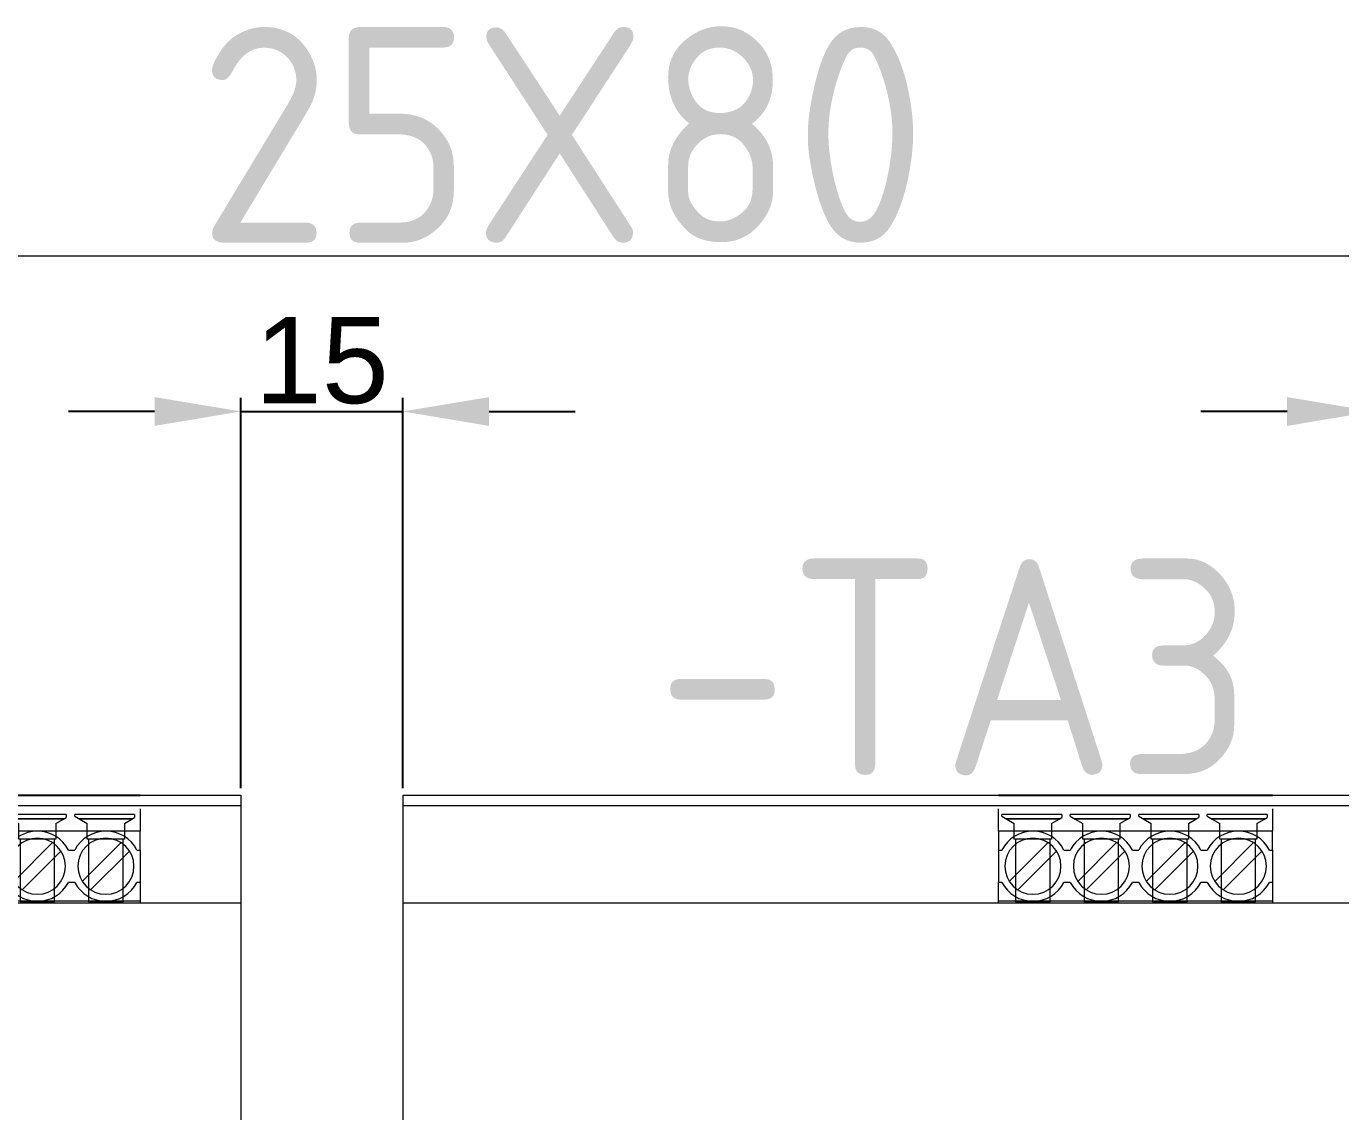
# Model space of a CAD drawing. Header units: millimetres. Extents: x 4134 to 7422, y 1400 to 3585.
# Drawn here: x 4601.2 to 4723.1, y 3301.4 to 3402.1 of the extents above; entities that cross this region are included whole.
import ezdxf
from ezdxf.enums import TextEntityAlignment as Align

# ---------------------------------------------------------------- set-up
doc = ezdxf.new("R2010")
doc.units = ezdxf.units.MM
doc.layers.add('000-PI-Oprema', color=30, linetype='Continuous', lineweight=5)
doc.layers.add('000-SI-Oprema', color=30, linetype='Continuous', lineweight=0)
doc.layers.add('000-PI_TEXT', color=7, linetype='Continuous')
doc.layers.add('002-PI-Kabelska kanalica', color=150, linetype='Continuous')
doc.styles.add('PI0', font='isocpeur.ttf', dxfattribs={"width": 0.9})
doc.styles.get("Standard").update_dxf_attribs({"font": 'arial.ttf'})
doc.dimstyles.new('ISO-25-lb', dxfattribs={"dimtxt": 8, "dimasz": 8, "dimexe": 1.25, "dimexo": 0.625, "dimtad": 1, "dimtxsty": 'Standard', "dimcen": 5, "dimadec": 0, "dimazin": 0, "dimtfac": 1, "dimtmove": 0, "dimatfit": 3, "dimfxl": 1, "dimarcsym": 0})

# ---------------------------------------------------------------- blocks, each defined once
blk = doc.blocks.new('*D632')
at = {"color": 0, "linetype": 'ByBlock', "lineweight": -2, "ltscale": 0.25, "transparency": 16777216}
for p, q in [((4621.13, 3331.4), (4621.13, 3367.59)), ((4636.13, 3331.4), (4636.13, 3367.59)), ((4613.13, 3366.34), (4605.13, 3366.34)), ((4621.13, 3366.34), (4636.13, 3366.34)), ((4644.13, 3366.34), (4652.13, 3366.34))]:
    blk.add_line(p, q, dxfattribs=at)
at = {"color": 0, "linetype": 'ByBlock', "ltscale": 0.25, "transparency": 16777216}
for points in [[(4613.13, 3367.67), (4613.13, 3365), (4621.13, 3366.34)], [(4644.13, 3367.67), (4644.13, 3365), (4636.13, 3366.34)]]:
    blk.add_solid(points, dxfattribs=at)
at = {"layer": 'Defpoints', "color": 0, "linetype": 'ByBlock', "ltscale": 0.25, "transparency": 16777216}
for p in [(4636.13, 3366.34), (4621.13, 3330.78), (4636.13, 3330.78)]:
    blk.add_point(p, dxfattribs=at)
at = {"color": 0, "linetype": 'ByBlock', "lineweight": 0, "ltscale": 0.25, "transparency": 16777216, "insert": (4628.63, 3371.05), "char_height": 8, "attachment_point": 5}
blk.add_mtext('15', dxfattribs=at)
blk = doc.blocks.new('*D633')
at = {"color": 0, "linetype": 'ByBlock', "lineweight": -2, "ltscale": 0.25, "transparency": 16777216}
for p, q in [((4726.13, 3331.4), (4726.13, 3367.59)), ((4731.13, 3331.4), (4731.13, 3367.59)), ((4718.13, 3366.34), (4710.13, 3366.34)), ((4726.13, 3366.34), (4731.13, 3366.34)), ((4739.13, 3366.34), (4753.68, 3366.34))]:
    blk.add_line(p, q, dxfattribs=at)
at = {"color": 0, "linetype": 'ByBlock', "ltscale": 0.25, "transparency": 16777216}
for points in [[(4718.13, 3367.67), (4718.13, 3365), (4726.13, 3366.34)], [(4739.13, 3367.67), (4739.13, 3365), (4731.13, 3366.34)]]:
    blk.add_solid(points, dxfattribs=at)
at = {"layer": 'Defpoints', "color": 0, "linetype": 'ByBlock', "ltscale": 0.25, "transparency": 16777216}
for p in [(4731.13, 3366.34), (4726.13, 3330.78), (4731.13, 3330.78)]:
    blk.add_point(p, dxfattribs=at)
at = {"color": 0, "linetype": 'ByBlock', "lineweight": 0, "ltscale": 0.25, "transparency": 16777216, "insert": (4750.41, 3371.03), "char_height": 8, "attachment_point": 5}
blk.add_mtext('5', dxfattribs=at)
blk = doc.blocks.new('PXC.2866776')
at = {"layer": '000-PI-Oprema', "color": 0, "linetype": 'ByBlock', "lineweight": 0}
for p, q in [((47937.91, 24983.75), (47937.91, 24973.75)), ((47937.91, 24983.75), (47937.91, 24983.75)), ((47937.91, 24983.75), (47993.16, 24983.75)), ((47937.91, 24982.75), (47937.91, 24982.75)), ((48027.91, 24982.75), (47937.91, 24982.75)), ((47940.41, 24983.75), (47940.41, 24983.75)), ((47940.41, 24983.75), (47940.41, 24983.75)), ((47940.41, 24983.75), (47940.41, 24983.75)), ((47940.41, 24983.75), (47940.41, 24983.75)), ((47940.41, 24983.75), (47940.41, 24983.75)), ((47940.41, 24983.75), (47940.41, 24983.75)), ((47940.41, 24983.75), (47940.41, 24983.75)), ((47940.41, 24983.75), (47940.41, 24983.75)), ((47940.41, 24983.75), (47940.41, 24983.75)), ((47940.41, 24983.75), (47940.41, 24983.75)), ((47940.41, 24983.75), (47940.41, 24983.75)), ((47940.41, 24983.75), (47940.41, 24983.75)), ((47940.41, 24983.75), (47940.41, 24983.75)), ((47940.41, 24983.75), (47940.41, 24983.75)), ((47990.65, 24983.75), (47990.65, 24983.75)), ((47990.65, 24983.75), (47990.65, 24983.75)), ((47993.16, 24983.75), (47993.16, 24983.75)), ((48018.56, 24983.75), (47993.16, 24983.75)), ((47993.16, 24983.72), (47993.16, 24983.72)), ((47993.16, 24983.72), (48018.56, 24983.72)), ((47993.46, 24983.72), (47993.46, 24983.72)), ((47999.01, 24983.72), (47999.01, 24983.72)), ((47999.81, 24983.72), (47999.81, 24983.72)), ((48005.36, 24983.72), (48005.36, 24983.72)), ((48006.16, 24983.72), (48006.16, 24983.72)), ((48011.71, 24983.72), (48011.71, 24983.72)), ((48012.51, 24983.72), (48012.51, 24983.72)), ((48018.06, 24983.72), (48018.06, 24983.72)), ((48018.56, 24983.75), (48027.91, 24983.75)), ((48018.56, 24983.75), (48018.56, 24983.75)), ((48018.56, 24983.72), (48018.56, 24983.72)), ((48025.41, 24983.75), (48025.41, 24983.75)), ((48025.41, 24983.75), (48025.41, 24983.75)), ((48025.41, 24983.75), (48025.41, 24983.75)), ((48025.41, 24983.75), (48025.41, 24983.75)), ((48025.41, 24983.75), (48025.41, 24983.75)), ((48025.41, 24983.75), (48025.41, 24983.75)), ((48025.41, 24983.75), (48025.41, 24983.75)), ((48025.41, 24983.75), (48025.41, 24983.75)), ((48025.41, 24983.75), (48025.41, 24983.75)), ((48025.41, 24983.75), (48025.41, 24983.75)), ((48025.41, 24983.75), (48025.41, 24983.75)), ((48025.41, 24983.75), (48025.41, 24983.75)), ((48027.91, 24983.75), (48027.91, 24983.75)), ((48027.91, 24983.75), (48027.91, 24973.75)), ((48027.91, 24982.75), (48027.91, 24982.75)), ((47993.16, 24980.41), (47993.16, 24982.48)), ((47993.46, 24981.79), (47993.46, 24981.96)), ((47999.01, 24981.96), (47993.46, 24981.96)), ((47993.46, 24981.79), (47993.46, 24981.79)), ((47993.46, 24981.79), (47993.92, 24981.52)), ((47998.81, 24981.55), (47993.87, 24981.55)), ((47993.92, 24981.52), (47994.61, 24981.12)), ((47998.76, 24981.52), (47993.92, 24981.52)), ((47998.06, 24981.12), (47998.76, 24981.52)), ((47998.76, 24981.52), (47999.01, 24981.67)), ((47999.01, 24981.96), (47999.01, 24981.67)), ((47999.01, 24981.67), (47999.01, 24981.67)), ((47999.81, 24981.79), (47999.81, 24981.96)), ((48005.36, 24981.96), (47999.81, 24981.96)), ((47999.81, 24981.79), (47999.81, 24981.79)), ((47999.81, 24981.79), (48000.27, 24981.52)), ((48005.16, 24981.55), (48000.22, 24981.55)), ((48000.27, 24981.52), (48000.96, 24981.12)), ((48005.11, 24981.52), (48000.27, 24981.52)), ((48004.41, 24981.12), (48005.11, 24981.52)), ((48005.11, 24981.52), (48005.36, 24981.67)), ((48005.36, 24981.96), (48005.36, 24981.67)), ((48005.36, 24981.67), (48005.36, 24981.67)), ((48006.16, 24981.79), (48006.16, 24981.96)), ((48011.71, 24981.96), (48006.16, 24981.96)), ((48006.16, 24981.79), (48006.16, 24981.79)), ((48006.16, 24981.79), (48006.62, 24981.52)), ((48011.51, 24981.55), (48006.57, 24981.55)), ((48006.62, 24981.52), (48007.31, 24981.12)), ((48011.46, 24981.52), (48006.62, 24981.52)), ((48010.76, 24981.12), (48011.46, 24981.52)), ((48011.46, 24981.52), (48011.71, 24981.67)), ((48011.71, 24981.96), (48011.71, 24981.67)), ((48011.71, 24981.67), (48011.71, 24981.67)), ((48012.51, 24981.79), (48012.51, 24981.96)), ((48018.06, 24981.96), (48012.51, 24981.96)), ((48012.51, 24981.79), (48012.51, 24981.79)), ((48012.51, 24981.79), (48012.97, 24981.52)), ((48017.86, 24981.55), (48012.92, 24981.55)), ((48012.97, 24981.52), (48013.66, 24981.12)), ((48017.81, 24981.52), (48012.97, 24981.52)), ((48017.11, 24981.12), (48017.81, 24981.52)), ((48017.81, 24981.52), (48018.06, 24981.67)), ((48018.06, 24981.96), (48018.06, 24981.67)), ((48018.06, 24981.67), (48018.06, 24981.67)), ((48018.56, 24982.48), (48018.56, 24980.41)), ((48018.56, 24980.41), (47993.16, 24980.41)), ((47993.16, 24980.41), (47993.16, 24978.65)), ((47994.61, 24981.12), (47994.61, 24981.12)), ((47994.61, 24979.65), (47994.61, 24981.12)), ((47998.06, 24981.12), (47998.06, 24979.65)), ((47998.06, 24981.12), (47998.06, 24981.12)), ((48000.96, 24979.65), (48000.96, 24981.12)), ((48000.96, 24981.12), (48000.96, 24981.12)), ((48004.41, 24981.12), (48004.41, 24981.12)), ((48004.41, 24981.12), (48004.41, 24979.65)), ((48007.31, 24979.65), (48007.31, 24981.12)), ((48007.31, 24981.12), (48007.31, 24981.12)), ((48010.76, 24981.12), (48010.76, 24981.12)), ((48010.76, 24981.12), (48010.76, 24979.65)), ((48013.66, 24979.65), (48013.66, 24981.12)), ((48013.66, 24981.12), (48013.66, 24981.12)), ((48017.11, 24981.12), (48017.11, 24981.12)), ((48017.11, 24981.12), (48017.11, 24979.65)), ((48018.56, 24978.65), (48018.56, 24980.41)), ((47994.15, 24975.74), (47997.75, 24979.34)), ((47994.61, 24979.65), (47994.61, 24979.65)), ((47998.06, 24979.65), (47994.61, 24979.65)), ((47994.74, 24979.65), (47994.74, 24973.85)), ((47994.74, 24979.65), (47994.74, 24979.65)), ((47997.75, 24979.34), (47997.75, 24979.34)), ((47997.94, 24973.85), (47997.94, 24979.65)), ((47997.94, 24979.65), (47997.94, 24979.65)), ((47998.06, 24979.65), (47998.06, 24979.65)), ((48000.5, 24975.74), (48004.1, 24979.34)), ((48004.41, 24979.65), (48000.96, 24979.65)), ((48000.96, 24979.65), (48000.96, 24979.65)), ((48001.09, 24979.65), (48001.09, 24979.65)), ((48001.09, 24979.65), (48001.09, 24973.85)), ((48004.1, 24979.34), (48004.1, 24979.34)), ((48004.29, 24979.65), (48004.29, 24979.65)), ((48004.29, 24973.85), (48004.29, 24979.65)), ((48004.41, 24979.65), (48004.41, 24979.65)), ((48006.85, 24975.74), (48010.45, 24979.34)), ((48010.76, 24979.65), (48007.31, 24979.65)), ((48007.31, 24979.65), (48007.31, 24979.65)), ((48007.44, 24979.65), (48007.44, 24979.65)), ((48007.44, 24979.65), (48007.44, 24973.85)), ((48010.45, 24979.34), (48010.45, 24979.34)), ((48010.64, 24979.65), (48010.64, 24979.65)), ((48010.64, 24973.85), (48010.64, 24979.65)), ((48010.76, 24979.65), (48010.76, 24979.65)), ((48013.2, 24975.74), (48016.8, 24979.34)), ((48017.11, 24979.65), (48013.66, 24979.65)), ((48013.66, 24979.65), (48013.66, 24979.65)), ((48013.79, 24979.65), (48013.79, 24979.65)), ((48013.79, 24979.65), (48013.79, 24973.85)), ((48016.8, 24979.34), (48016.8, 24979.34)), ((48016.99, 24979.65), (48016.99, 24979.65)), ((48016.99, 24973.85), (48016.99, 24979.65)), ((48017.11, 24979.65), (48017.11, 24979.65)), ((47993.16, 24978.65), (47993.16, 24975.65)), ((47993.16, 24978.65), (47993.16, 24978.65)), ((47993.16, 24978.65), (47993.46, 24978.65)), ((47993.46, 24978.65), (47993.46, 24978.65)), ((47998.52, 24978.56), (47994.93, 24974.97)), ((47998.52, 24978.56), (47998.52, 24978.56)), ((47999.22, 24978.65), (47999.22, 24978.65)), ((47999.22, 24978.65), (47999.81, 24978.65)), ((47999.81, 24978.65), (47999.81, 24978.65)), ((48004.87, 24978.56), (48001.28, 24974.97)), ((48004.87, 24978.56), (48004.87, 24978.56)), ((48005.57, 24978.65), (48005.57, 24978.65)), ((48005.57, 24978.65), (48006.16, 24978.65)), ((48006.16, 24978.65), (48006.16, 24978.65)), ((48011.22, 24978.56), (48007.63, 24974.97)), ((48011.22, 24978.56), (48011.22, 24978.56)), ((48011.92, 24978.65), (48012.51, 24978.65)), ((48011.92, 24978.65), (48011.92, 24978.65)), ((48012.51, 24978.65), (48012.51, 24978.65)), ((48017.57, 24978.56), (48013.98, 24974.97)), ((48017.57, 24978.56), (48017.57, 24978.56)), ((48018.27, 24978.65), (48018.56, 24978.65)), ((48018.27, 24978.65), (48018.27, 24978.65)), ((48018.56, 24978.65), (48018.56, 24975.65)), ((48018.56, 24978.65), (48018.56, 24978.65)), ((47993.74, 24977.15), (47993.74, 24977.15)), ((47998.94, 24977.15), (47998.94, 24977.15)), ((48000.09, 24977.15), (48000.09, 24977.15)), ((48005.29, 24977.15), (48005.29, 24977.15)), ((48006.44, 24977.15), (48006.44, 24977.15)), ((48011.64, 24977.15), (48011.64, 24977.15)), ((48012.79, 24977.15), (48012.79, 24977.15)), ((48017.99, 24977.15), (48017.99, 24977.15)), ((47993.16, 24975.65), (47993.16, 24975.65)), ((47993.16, 24973.9), (47993.16, 24975.65)), ((47993.46, 24975.65), (47993.16, 24975.65)), ((47993.46, 24975.65), (47993.46, 24975.65)), ((47994.15, 24975.74), (47994.15, 24975.74)), ((47999.22, 24975.65), (47999.22, 24975.65)), ((47999.81, 24975.65), (47999.22, 24975.65)), ((47999.81, 24975.65), (47999.81, 24975.65)), ((48000.5, 24975.74), (48000.5, 24975.74)), ((48005.57, 24975.65), (48005.57, 24975.65)), ((48006.16, 24975.65), (48005.57, 24975.65)), ((48006.16, 24975.65), (48006.16, 24975.65)), ((48006.85, 24975.74), (48006.85, 24975.74)), ((48011.92, 24975.65), (48011.92, 24975.65)), ((48012.51, 24975.65), (48011.92, 24975.65)), ((48012.51, 24975.65), (48012.51, 24975.65)), ((48013.2, 24975.74), (48013.2, 24975.74)), ((48018.27, 24975.65), (48018.27, 24975.65)), ((48018.56, 24975.65), (48018.27, 24975.65)), ((48018.56, 24975.65), (48018.56, 24975.65)), ((48018.56, 24975.65), (48018.56, 24973.9)), ((47994.93, 24974.97), (47994.93, 24974.97)), ((48001.28, 24974.97), (48001.28, 24974.97)), ((48007.63, 24974.97), (48007.63, 24974.97)), ((48013.98, 24974.97), (48013.98, 24974.97)), ((47937.91, 24973.75), (47937.91, 24973.75)), ((47937.91, 24973.75), (48027.91, 24973.75)), ((47940.41, 24973.75), (47940.41, 24973.75)), ((47946.41, 24973.75), (47946.41, 24973.75)), ((47947.41, 24973.75), (47947.41, 24973.75)), ((47953.41, 24973.75), (47953.41, 24973.75)), ((47954.41, 24973.75), (47954.41, 24973.75)), ((47960.41, 24973.75), (47960.41, 24973.75)), ((47961.41, 24973.75), (47961.41, 24973.75)), ((47967.41, 24973.75), (47967.41, 24973.75)), ((47968.41, 24973.75), (47968.41, 24973.75)), ((47974.41, 24973.75), (47974.41, 24973.75)), ((47975.41, 24973.75), (47975.41, 24973.75)), ((47981.41, 24973.75), (47981.41, 24973.75)), ((47982.41, 24973.75), (47982.41, 24973.75)), ((47988.41, 24973.75), (47988.41, 24973.75)), ((47993.16, 24973.75), (47993.16, 24973.9)), ((47996.34, 24973.9), (47993.16, 24973.9)), ((47993.16, 24973.75), (47993.16, 24973.75)), ((47994.74, 24973.85), (47994.74, 24973.85)), ((47994.74, 24973.85), (47997.94, 24973.85)), ((48002.69, 24973.9), (47996.34, 24973.9)), ((47997.94, 24973.85), (47997.94, 24973.85)), ((48001.09, 24973.85), (48001.09, 24973.85)), ((48001.09, 24973.85), (48004.29, 24973.85)), ((48009.04, 24973.9), (48002.69, 24973.9)), ((48004.29, 24973.85), (48004.29, 24973.85)), ((48007.44, 24973.85), (48007.44, 24973.85)), ((48007.44, 24973.85), (48010.64, 24973.85)), ((48015.39, 24973.9), (48009.04, 24973.9)), ((48010.64, 24973.85), (48010.64, 24973.85)), ((48013.79, 24973.85), (48013.79, 24973.85)), ((48013.79, 24973.85), (48016.99, 24973.85)), ((48018.56, 24973.9), (48015.39, 24973.9)), ((48016.99, 24973.85), (48016.99, 24973.85)), ((48018.56, 24973.9), (48018.56, 24973.75)), ((48018.56, 24973.75), (48018.56, 24973.75)), ((48027.91, 24973.75), (48027.91, 24973.75)), ((48027.91, 24973.75), (48027.91, 24869.75))]:
    blk.add_line(p, q, dxfattribs=at)
for centre, radius, start, end in [((47996.34, 24977.15), 3.25, 90, 152.5136), ((47996.34, 24977.15), 3.25, 27.4864, 90), ((48002.69, 24977.15), 3.25, 90, 152.5136), ((48002.69, 24977.15), 3.25, 27.4864, 90), ((48009.04, 24977.15), 3.25, 90, 152.5136), ((48009.04, 24977.15), 3.25, 27.4864, 90), ((48015.39, 24977.15), 3.25, 90, 152.5136), ((48015.39, 24977.15), 3.25, 27.4864, 90), ((47996.34, 24977.15), 2.6, 0, 180), ((48002.69, 24977.15), 2.6, 0, 180), ((48009.04, 24977.15), 2.6, 0, 180), ((48015.39, 24977.15), 2.6, 0, 180), ((47996.34, 24977.15), 2.6, 180, 0), ((48002.69, 24977.15), 2.6, 180, 0), ((48009.04, 24977.15), 2.6, 180, 0), ((48015.39, 24977.15), 2.6, 180, 0), ((47996.34, 24977.15), 3.25, 207.4864, 270), ((47996.34, 24977.15), 3.25, 270, 332.5136), ((48002.69, 24977.15), 3.25, 207.4864, 270), ((48002.69, 24977.15), 3.25, 270, 332.5136), ((48009.04, 24977.15), 3.25, 207.4864, 270), ((48009.04, 24977.15), 3.25, 270, 332.5136), ((48015.39, 24977.15), 3.25, 207.4864, 270), ((48015.39, 24977.15), 3.25, 270, 332.5136)]:
    blk.add_arc(centre, radius, start, end, dxfattribs=at)
at = {"layer": '000-SI-Oprema', "color": 0, "linetype": 'ByBlock', "lineweight": 0}
for p, q in [((47937.91, 24983.75), (47937.91, 24983.75)), ((47937.91, 24983.75), (47937.91, 24973.75)), ((47937.91, 24983.75), (47937.91, 24983.75)), ((47937.91, 24983.75), (47937.91, 24983.75)), ((47937.91, 24983.75), (48027.91, 24983.75)), ((47937.91, 24983.75), (47937.91, 24983.75)), ((47937.91, 24982.75), (47937.91, 24982.75)), ((47937.91, 24982.75), (47937.91, 24982.75)), ((48027.91, 24982.75), (47937.91, 24982.75)), ((48025.41, 24983.75), (48025.41, 24983.75)), ((48025.41, 24983.75), (48025.41, 24983.75)), ((48025.41, 24983.75), (48025.41, 24983.75)), ((48025.41, 24983.75), (48025.41, 24983.75)), ((48025.41, 24983.75), (48025.41, 24983.75)), ((48025.41, 24983.75), (48025.41, 24983.75)), ((48025.41, 24983.75), (48025.41, 24983.75)), ((48025.41, 24983.75), (48025.41, 24983.75)), ((48025.41, 24983.75), (48025.41, 24983.75)), ((48025.41, 24983.75), (48025.41, 24983.75)), ((48025.41, 24983.75), (48025.41, 24983.75)), ((48025.41, 24983.75), (48025.41, 24983.75)), ((48025.41, 24983.75), (48025.41, 24983.75)), ((48025.41, 24983.75), (48025.41, 24983.75)), ((48025.41, 24983.75), (48025.41, 24983.75)), ((48025.41, 24983.75), (48025.41, 24983.75)), ((48025.41, 24983.75), (48025.41, 24983.75)), ((48025.41, 24983.75), (48025.41, 24983.75)), ((48025.41, 24983.75), (48025.41, 24983.75)), ((48025.41, 24983.75), (48025.41, 24983.75)), ((48025.41, 24983.75), (48025.41, 24983.75)), ((48025.41, 24983.75), (48025.41, 24983.75)), ((48027.91, 24983.75), (48027.91, 24983.75)), ((48027.91, 24983.75), (48027.91, 24973.75)), ((48027.91, 24982.75), (48027.91, 24982.75)), ((48027.91, 24982.75), (48027.91, 24982.75)), ((47993.16, 24980.41), (47993.16, 24982.48)), ((47993.46, 24981.79), (47993.46, 24981.96)), ((47999.01, 24981.96), (47993.46, 24981.96)), ((47993.46, 24981.79), (47993.46, 24981.79)), ((47993.46, 24981.79), (47993.92, 24981.52)), ((47998.81, 24981.55), (47993.87, 24981.55)), ((47993.92, 24981.52), (47994.61, 24981.12)), ((47998.76, 24981.52), (47993.92, 24981.52)), ((47998.06, 24981.12), (47998.76, 24981.52)), ((47998.76, 24981.52), (47999.01, 24981.67)), ((47999.01, 24981.96), (47999.01, 24981.67)), ((47999.01, 24981.67), (47999.01, 24981.67)), ((47999.81, 24981.79), (47999.81, 24981.96)), ((48005.36, 24981.96), (47999.81, 24981.96)), ((47999.81, 24981.79), (47999.81, 24981.79)), ((47999.81, 24981.79), (48000.27, 24981.52)), ((48005.16, 24981.55), (48000.22, 24981.55)), ((48000.27, 24981.52), (48000.96, 24981.12)), ((48005.11, 24981.52), (48000.27, 24981.52)), ((48004.41, 24981.12), (48005.11, 24981.52)), ((48005.11, 24981.52), (48005.36, 24981.67)), ((48005.36, 24981.96), (48005.36, 24981.67)), ((48005.36, 24981.67), (48005.36, 24981.67)), ((48006.16, 24981.79), (48006.16, 24981.96)), ((48011.71, 24981.96), (48006.16, 24981.96)), ((48006.16, 24981.79), (48006.16, 24981.79)), ((48006.16, 24981.79), (48006.62, 24981.52)), ((48011.51, 24981.55), (48006.57, 24981.55)), ((48006.62, 24981.52), (48007.31, 24981.12)), ((48011.46, 24981.52), (48006.62, 24981.52)), ((48010.76, 24981.12), (48011.46, 24981.52)), ((48011.46, 24981.52), (48011.71, 24981.67)), ((48011.71, 24981.96), (48011.71, 24981.67)), ((48011.71, 24981.67), (48011.71, 24981.67)), ((48012.51, 24981.79), (48012.51, 24981.96)), ((48018.06, 24981.96), (48012.51, 24981.96)), ((48012.51, 24981.79), (48012.51, 24981.79)), ((48012.51, 24981.79), (48012.97, 24981.52)), ((48017.86, 24981.55), (48012.92, 24981.55)), ((48012.97, 24981.52), (48013.66, 24981.12)), ((48017.81, 24981.52), (48012.97, 24981.52)), ((48017.11, 24981.12), (48017.81, 24981.52)), ((48017.81, 24981.52), (48018.06, 24981.67)), ((48018.06, 24981.96), (48018.06, 24981.67)), ((48018.06, 24981.67), (48018.06, 24981.67)), ((48018.56, 24982.48), (48018.56, 24980.41)), ((48018.56, 24980.41), (47993.16, 24980.41)), ((47993.16, 24980.41), (47993.16, 24978.65)), ((47994.61, 24981.12), (47994.61, 24981.12)), ((47994.61, 24979.65), (47994.61, 24981.12)), ((47998.06, 24981.12), (47998.06, 24979.65)), ((47998.06, 24981.12), (47998.06, 24981.12)), ((48000.96, 24979.65), (48000.96, 24981.12)), ((48000.96, 24981.12), (48000.96, 24981.12)), ((48004.41, 24981.12), (48004.41, 24981.12)), ((48004.41, 24981.12), (48004.41, 24979.65)), ((48007.31, 24979.65), (48007.31, 24981.12)), ((48007.31, 24981.12), (48007.31, 24981.12)), ((48010.76, 24981.12), (48010.76, 24981.12)), ((48010.76, 24981.12), (48010.76, 24979.65)), ((48013.66, 24979.65), (48013.66, 24981.12)), ((48013.66, 24981.12), (48013.66, 24981.12)), ((48017.11, 24981.12), (48017.11, 24981.12)), ((48017.11, 24981.12), (48017.11, 24979.65)), ((48018.56, 24978.65), (48018.56, 24980.41)), ((47994.15, 24975.74), (47997.75, 24979.34)), ((47994.61, 24979.65), (47994.61, 24979.65)), ((47998.06, 24979.65), (47994.61, 24979.65)), ((47994.74, 24979.65), (47994.74, 24973.85)), ((47994.74, 24979.65), (47994.74, 24979.65)), ((47997.75, 24979.34), (47997.75, 24979.34)), ((47997.94, 24973.85), (47997.94, 24979.65)), ((47997.94, 24979.65), (47997.94, 24979.65)), ((47998.06, 24979.65), (47998.06, 24979.65)), ((48000.5, 24975.74), (48004.1, 24979.34)), ((48004.41, 24979.65), (48000.96, 24979.65)), ((48000.96, 24979.65), (48000.96, 24979.65)), ((48001.09, 24979.65), (48001.09, 24979.65)), ((48001.09, 24979.65), (48001.09, 24973.85)), ((48004.1, 24979.34), (48004.1, 24979.34)), ((48004.29, 24979.65), (48004.29, 24979.65)), ((48004.29, 24973.85), (48004.29, 24979.65)), ((48004.41, 24979.65), (48004.41, 24979.65)), ((48006.85, 24975.74), (48010.45, 24979.34)), ((48010.76, 24979.65), (48007.31, 24979.65)), ((48007.31, 24979.65), (48007.31, 24979.65)), ((48007.44, 24979.65), (48007.44, 24979.65)), ((48007.44, 24979.65), (48007.44, 24973.85)), ((48010.45, 24979.34), (48010.45, 24979.34)), ((48010.64, 24979.65), (48010.64, 24979.65)), ((48010.64, 24973.85), (48010.64, 24979.65)), ((48010.76, 24979.65), (48010.76, 24979.65)), ((48013.2, 24975.74), (48016.8, 24979.34)), ((48017.11, 24979.65), (48013.66, 24979.65)), ((48013.66, 24979.65), (48013.66, 24979.65)), ((48013.79, 24979.65), (48013.79, 24979.65)), ((48013.79, 24979.65), (48013.79, 24973.85)), ((48016.8, 24979.34), (48016.8, 24979.34)), ((48016.99, 24979.65), (48016.99, 24979.65)), ((48016.99, 24973.85), (48016.99, 24979.65)), ((48017.11, 24979.65), (48017.11, 24979.65)), ((47993.16, 24978.65), (47993.16, 24975.65)), ((47993.16, 24978.65), (47993.16, 24978.65)), ((47993.16, 24978.65), (47993.46, 24978.65)), ((47993.46, 24978.65), (47993.46, 24978.65)), ((47998.52, 24978.56), (47994.93, 24974.97)), ((47998.52, 24978.56), (47998.52, 24978.56)), ((47999.22, 24978.65), (47999.22, 24978.65)), ((47999.22, 24978.65), (47999.81, 24978.65)), ((47999.81, 24978.65), (47999.81, 24978.65)), ((48004.87, 24978.56), (48001.28, 24974.97)), ((48004.87, 24978.56), (48004.87, 24978.56)), ((48005.57, 24978.65), (48005.57, 24978.65)), ((48005.57, 24978.65), (48006.16, 24978.65)), ((48006.16, 24978.65), (48006.16, 24978.65)), ((48011.22, 24978.56), (48007.63, 24974.97)), ((48011.22, 24978.56), (48011.22, 24978.56)), ((48011.92, 24978.65), (48012.51, 24978.65)), ((48011.92, 24978.65), (48011.92, 24978.65)), ((48012.51, 24978.65), (48012.51, 24978.65)), ((48017.57, 24978.56), (48013.98, 24974.97)), ((48017.57, 24978.56), (48017.57, 24978.56)), ((48018.27, 24978.65), (48018.56, 24978.65)), ((48018.27, 24978.65), (48018.27, 24978.65)), ((48018.56, 24978.65), (48018.56, 24975.65)), ((48018.56, 24978.65), (48018.56, 24978.65)), ((47993.74, 24977.15), (47993.74, 24977.15)), ((47998.94, 24977.15), (47998.94, 24977.15)), ((48000.09, 24977.15), (48000.09, 24977.15)), ((48005.29, 24977.15), (48005.29, 24977.15)), ((48006.44, 24977.15), (48006.44, 24977.15)), ((48011.64, 24977.15), (48011.64, 24977.15)), ((48012.79, 24977.15), (48012.79, 24977.15)), ((48017.99, 24977.15), (48017.99, 24977.15)), ((47993.16, 24975.65), (47993.16, 24975.65)), ((47993.16, 24973.9), (47993.16, 24975.65)), ((47993.46, 24975.65), (47993.16, 24975.65)), ((47993.46, 24975.65), (47993.46, 24975.65)), ((47994.15, 24975.74), (47994.15, 24975.74)), ((47999.22, 24975.65), (47999.22, 24975.65)), ((47999.81, 24975.65), (47999.22, 24975.65)), ((47999.81, 24975.65), (47999.81, 24975.65)), ((48000.5, 24975.74), (48000.5, 24975.74)), ((48005.57, 24975.65), (48005.57, 24975.65)), ((48006.16, 24975.65), (48005.57, 24975.65)), ((48006.16, 24975.65), (48006.16, 24975.65)), ((48006.85, 24975.74), (48006.85, 24975.74)), ((48011.92, 24975.65), (48011.92, 24975.65)), ((48012.51, 24975.65), (48011.92, 24975.65)), ((48012.51, 24975.65), (48012.51, 24975.65)), ((48013.2, 24975.74), (48013.2, 24975.74)), ((48018.27, 24975.65), (48018.27, 24975.65)), ((48018.56, 24975.65), (48018.27, 24975.65)), ((48018.56, 24975.65), (48018.56, 24975.65)), ((48018.56, 24975.65), (48018.56, 24973.9)), ((47994.93, 24974.97), (47994.93, 24974.97)), ((48001.28, 24974.97), (48001.28, 24974.97)), ((48007.63, 24974.97), (48007.63, 24974.97)), ((48013.98, 24974.97), (48013.98, 24974.97)), ((47937.91, 24973.75), (47937.91, 24973.75)), ((47937.91, 24973.75), (47937.91, 24973.75)), ((47937.91, 24973.75), (48027.91, 24973.75)), ((47937.91, 24973.75), (47937.91, 24869.75)), ((47940.41, 24973.75), (47940.41, 24973.75)), ((47946.41, 24973.75), (47946.41, 24973.75)), ((47947.41, 24973.75), (47947.41, 24973.75)), ((47953.41, 24973.75), (47953.41, 24973.75)), ((47954.41, 24973.75), (47954.41, 24973.75)), ((47960.41, 24973.75), (47960.41, 24973.75)), ((47961.41, 24973.75), (47961.41, 24973.75)), ((47967.41, 24973.75), (47967.41, 24973.75)), ((47968.41, 24973.75), (47968.41, 24973.75)), ((47974.41, 24973.75), (47974.41, 24973.75)), ((47975.41, 24973.75), (47975.41, 24973.75)), ((47981.41, 24973.75), (47981.41, 24973.75)), ((47982.41, 24973.75), (47982.41, 24973.75)), ((47988.41, 24973.75), (47988.41, 24973.75)), ((47993.16, 24973.75), (47993.16, 24973.9)), ((47996.34, 24973.9), (47993.16, 24973.9)), ((47993.16, 24973.75), (47993.16, 24973.75)), ((47994.74, 24973.85), (47994.74, 24973.85)), ((47994.74, 24973.85), (47997.94, 24973.85)), ((48002.69, 24973.9), (47996.34, 24973.9)), ((47997.94, 24973.85), (47997.94, 24973.85)), ((48001.09, 24973.85), (48001.09, 24973.85)), ((48001.09, 24973.85), (48004.29, 24973.85)), ((48009.04, 24973.9), (48002.69, 24973.9)), ((48004.29, 24973.85), (48004.29, 24973.85)), ((48007.44, 24973.85), (48007.44, 24973.85)), ((48007.44, 24973.85), (48010.64, 24973.85)), ((48015.39, 24973.9), (48009.04, 24973.9)), ((48010.64, 24973.85), (48010.64, 24973.85)), ((48013.79, 24973.85), (48013.79, 24973.85)), ((48013.79, 24973.85), (48016.99, 24973.85)), ((48018.56, 24973.9), (48015.39, 24973.9)), ((48016.99, 24973.85), (48016.99, 24973.85)), ((48018.56, 24973.9), (48018.56, 24973.75)), ((48018.56, 24973.75), (48018.56, 24973.75)), ((48027.91, 24973.75), (48027.91, 24973.75)), ((48027.91, 24973.75), (48027.91, 24869.75))]:
    blk.add_line(p, q, dxfattribs=at)
for points in [[(47937.91, 24983.75), (47937.91, 24983.75)], [(48025.41, 24983.75), (48025.41, 24983.75)]]:
    blk.add_lwpolyline(points, close=True, dxfattribs=at)
for centre, radius, start, end in [((47996.34, 24977.15), 3.25, 90, 152.5136), ((47996.34, 24977.15), 3.25, 27.4864, 90), ((48002.69, 24977.15), 3.25, 90, 152.5136), ((48002.69, 24977.15), 3.25, 27.4864, 90), ((48009.04, 24977.15), 3.25, 90, 152.5136), ((48009.04, 24977.15), 3.25, 27.4864, 90), ((48015.39, 24977.15), 3.25, 90, 152.5136), ((48015.39, 24977.15), 3.25, 27.4864, 90), ((47996.34, 24977.15), 2.6, 0, 180), ((48002.69, 24977.15), 2.6, 0, 180), ((48009.04, 24977.15), 2.6, 0, 180), ((48015.39, 24977.15), 2.6, 0, 180), ((47996.34, 24977.15), 2.6, 180, 0), ((48002.69, 24977.15), 2.6, 180, 0), ((48009.04, 24977.15), 2.6, 180, 0), ((48015.39, 24977.15), 2.6, 180, 0), ((47996.34, 24977.15), 3.25, 207.4864, 270), ((47996.34, 24977.15), 3.25, 270, 332.5136), ((48002.69, 24977.15), 3.25, 207.4864, 270), ((48002.69, 24977.15), 3.25, 270, 332.5136), ((48009.04, 24977.15), 3.25, 207.4864, 270), ((48009.04, 24977.15), 3.25, 270, 332.5136), ((48015.39, 24977.15), 3.25, 207.4864, 270), ((48015.39, 24977.15), 3.25, 270, 332.5136)]:
    blk.add_arc(centre, radius, start, end, dxfattribs=at)
blk = doc.blocks.new('*U513')
at = {"layer": '002-PI-Kabelska kanalica', "color": 0, "linetype": 'ByBlock', "lineweight": 0}
blk.add_line((5, -100), (5, 515), dxfattribs=at)

msp = doc.modelspace()

# ---------------------------------------------------------------- block references
at = {"layer": '000-PI-Oprema', "color": 0, "linetype": 'ByBlock', "lineweight": 0}
for p in [(-43406.783, -21652.974), (-43301.783, -21652.974)]:
    msp.add_blockref('PXC.2866776', p, dxfattribs=at)
at = {"layer": '002-PI-Kabelska kanalica', "color": 0, "linetype": 'ByBlock', "lineweight": 0, "rotation": 270}
msp.add_blockref('*U513', (4470.948, 3385.778), dxfattribs=at)

# ---------------------------------------------------------------- texts
at = {"color": 0, "linetype": 'ByBlock', "lineweight": 0, "style": 'PI0', "width": 0.9}
msp.add_text('-TA3', height=20, dxfattribs=at).set_placement((4687.297, 3342.658), align=Align.MIDDLE)
at = {"layer": '000-PI_TEXT', "color": 0, "linetype": 'ByBlock', "lineweight": 0, "insert": (4650.948, 3391.985), "char_height": 20, "width": 16.78721, "attachment_point": 5, "style": 'PI0'}
msp.add_mtext('25X80', dxfattribs=at)

# ---------------------------------------------------------------- dimensions: what is measured, and where the dimension line sits
at = {"color": 0, "linetype": 'ByBlock', "lineweight": 0, "ltscale": 0.25}
dim = msp.add_linear_dim(base=(4636.131, 3366.336), p1=(4621.131, 3330.778), p2=(4636.131, 3330.778), dimstyle='ISO-25-lb', dxfattribs=at)
dim.commit()
dim.dimension.update_dxf_attribs({"geometry": '*D632', "text_midpoint": (4628.631, 3371.045)})
dim = msp.add_linear_dim(base=(4731.131, 3366.336), p1=(4726.131, 3330.778), p2=(4731.131, 3330.778), dimstyle='ISO-25-lb', dxfattribs=at)
dim.commit()
dim.dimension.update_dxf_attribs({"geometry": '*D633', "text_midpoint": (4750.408, 3366.336), "dimtype": 160})

doc.saveas('drawing.dxf')
